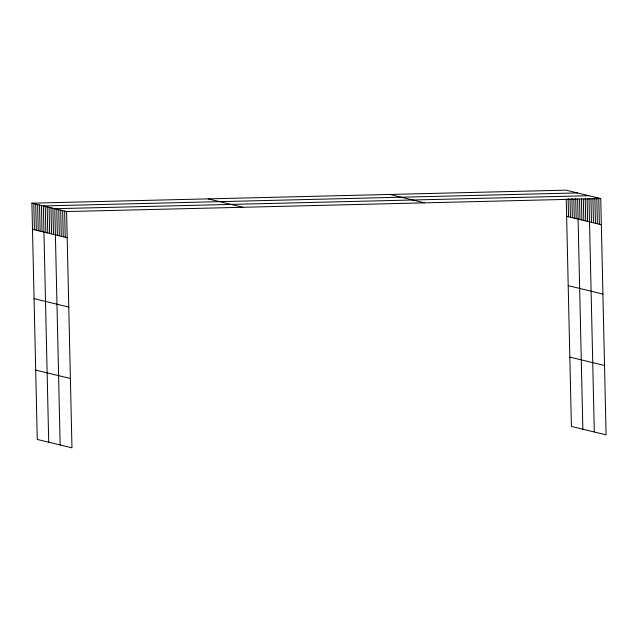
<?xml version="1.0" encoding="UTF-8"?>
<svg xmlns="http://www.w3.org/2000/svg" width="638" height="638" viewBox="0 0 638 638"><rect width="100%" height="100%" fill="white"/><g stroke="black" fill="none" stroke-linecap="round" stroke-linejoin="round"><path stroke-width="0.96" d="M31.9 203.163L66.599 211.561L71.966 447.836L37.259 439.438L31.9 203.163L566.034 190.164L600.741 198.562L606.1 434.837L571.401 426.439L566.257 199.846M577.486 192.931L43.352 205.938L48.711 442.214M588.938 195.707L54.804 208.706L60.163 444.981M66.599 211.561L600.741 198.562M566.632 216.314L601.331 224.712M389.77 194.454L424.469 202.852M568.203 285.657L602.902 294.054M208.163 198.873L242.871 207.27M569.822 357.097L604.529 365.494M32.49 229.313L67.197 237.711M34.069 298.656L68.768 307.053M35.688 370.104L70.387 378.494M598.771 198.083L599.369 224.233M596.809 197.605L597.399 223.763M594.863 198.099L595.429 223.284M592.917 198.593L593.468 222.806M590.971 199.088L591.498 222.335M589.002 198.609L594.305 431.982M587.12 199.12L587.622 221.394M585.213 198.657L585.716 220.931M583.323 199.16L583.81 220.469M581.417 198.697L581.896 220.006M579.527 199.208L579.99 219.544M577.621 198.745L582.853 429.207M575.707 198.282L576.17 218.627M573.825 198.793L574.264 218.164M571.919 198.33L572.358 217.702M570.029 198.833L570.444 217.239M568.123 198.37L568.538 216.776M64.637 211.082L65.228 237.24M62.668 210.612L63.266 236.762M60.706 210.133L61.296 236.283M58.736 209.655L59.326 235.813M56.766 209.184L57.364 235.334M52.898 208.243L53.488 234.393M50.984 207.781L51.582 233.939M49.078 207.318L49.668 233.476M47.172 206.856L47.762 233.014M45.258 206.393L45.856 232.551M41.446 205.476L42.036 231.626M39.532 205.013L40.13 231.163M37.626 204.551L38.216 230.701M35.72 204.088L36.31 230.238M33.806 203.626L34.404 229.776"/></g></svg>
